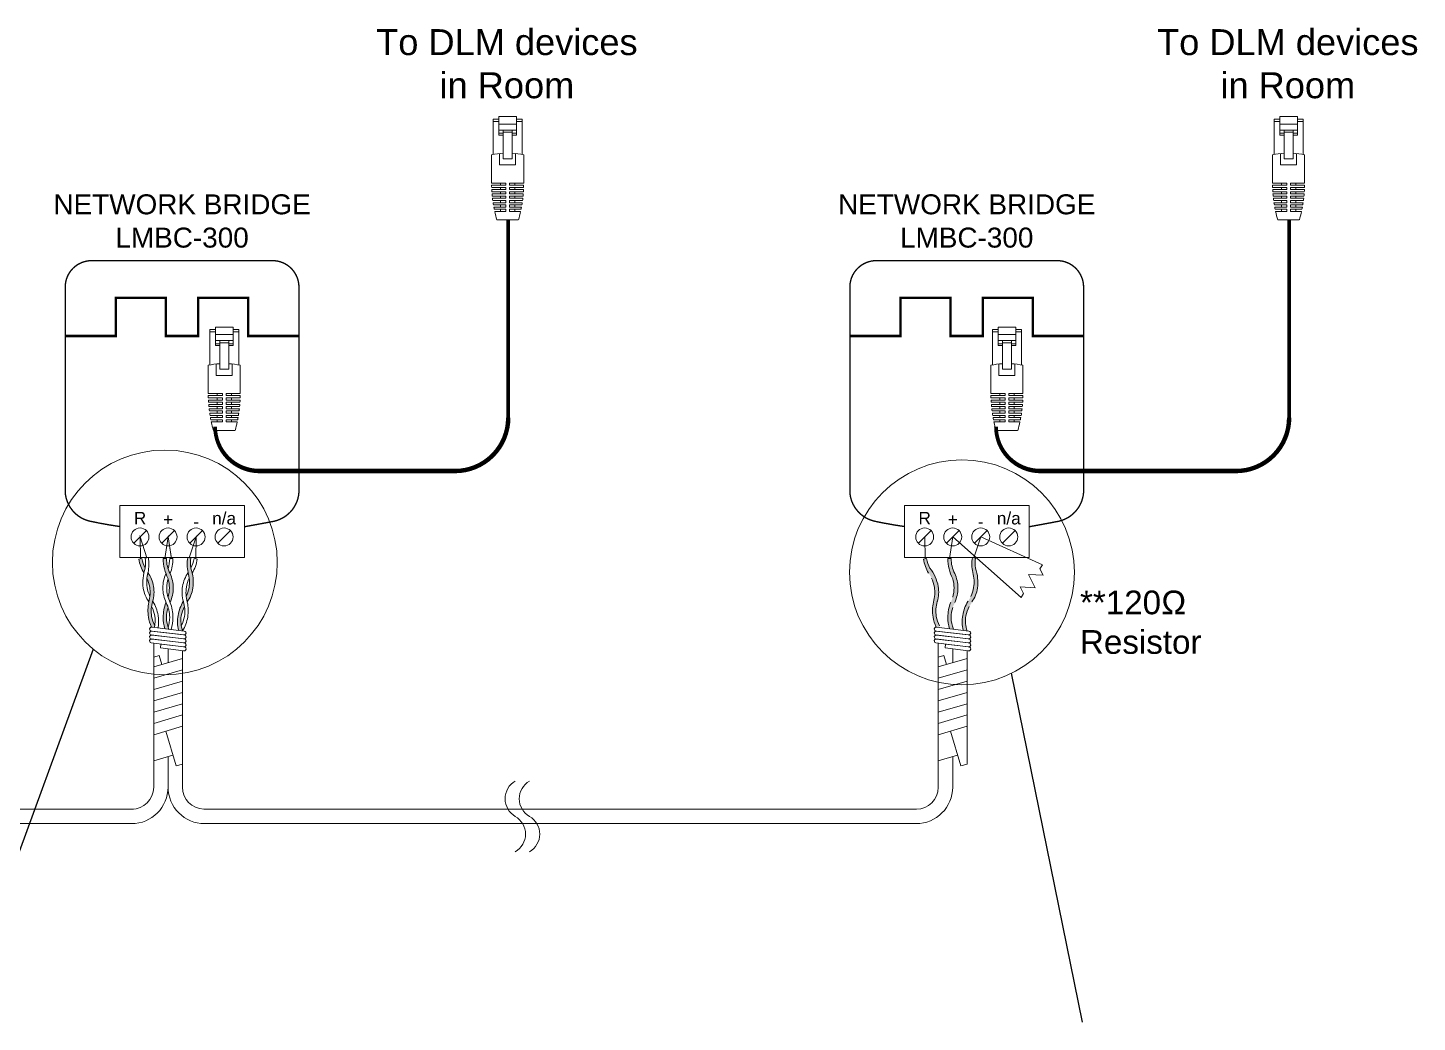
# Model space of a CAD drawing. Header units: inches. Extents: x -60 to 2005, y -577 to 104.
# Drawn here: x 729.88 to 744.56, y -148.86 to -138.35 of the extents above; entities that cross this region are included whole.
import ezdxf
from ezdxf.enums import TextEntityAlignment as Align

# ---------------------------------------------------------------- set-up
doc = ezdxf.new("R2010")
doc.units = ezdxf.units.IN
doc.header["$MEASUREMENT"] = 0
doc.layers.get('0').update_dxf_attribs({"lineweight": 5})
for name, color, linetype, lineweight in [('WS', 3, 'Continuous', 5), ('WS_DETAIL', 7, 'Continuous', 5), ('WS_LowVoltage', 6, 'Continuous', 5)]:
    doc.layers.add(name, color=color, linetype=linetype, lineweight=lineweight)
doc.styles.add('ARIAL', font='arial.ttf')

# ---------------------------------------------------------------- blocks, each defined once
blk = doc.blocks.new('LMBC-300')
for p, q in [((-5.441804670540195, -23.34626507107686), (-4.014241820418807, -21.91870222095548)), ((-2.286154039317063, -23.34626507107686), (-0.8585911891956757, -21.91870222095548)), ((0.869496591906068, -23.34626507107686), (2.297059442027455, -21.91870222095548)), ((4.025147223129155, -23.34626507107686), (5.452710073250543, -21.91870222095548))]:
    blk.add_line(p, q)
blk.add_lwpolyline([(-7.012182767361174, -19.0830582706808), (7.023088170071558, -19.0830582706808), (7.023088170071558, -24.94497117264706), (-7.012182767361174, -24.94497117264706)], close=True)
for centre in [(-4.728023245479482, -22.63248364601619), (-1.572372614256352, -22.63248364601619), (1.58327801696678, -22.63248364601619), (4.738928648189868, -22.63248364601619)]:
    blk.add_circle(centre, 1.009439371890818)
at = {"layer": 'WS_DETAIL', "linetype": 'Continuous'}
for points, const_width in [([(0.005452701355210365, 8.487853388231976), (-10.1755036080588, 8.487853388231976, 0.414213562373095), (-13.15250083133648, 5.510856164954291), (-13.15250083133648, -17.61008111877814, 0.3299559090485597), (-10.37569965186718, -20.85873059809533, 0.01578816091769732), (-7.012182767361174, -21.45944105646987, 0.02314275551599724)], 0.1543675703108998), ([(0.005452701355224576, 8.487853388231976), (10.18640901076923, 8.487853388231976, -0.414213562373095), (13.16340623404692, 5.510856164954291), (13.16340623404692, -17.61008111877814, -0.3299559090485597), (10.38660505457761, -20.85873059809533, -0.00309082327425322), (7.023088170071558, -21.48299629802463, -0.02314275551599734)], 0.1543675703108999)]:
    blk.add_lwpolyline(points, format="xyb", dxfattribs=dict(at, const_width=const_width))
at = {"layer": 'WS_DETAIL', "const_width": 0.2835103138874536}
blk.add_lwpolyline([(-13.15250083133648, 3.907985046680551e-14), (-7.447004222338545, -7.460698725481052e-14), (-7.447004222338545, 4.304228702038628), (-1.822486295127201, 4.304228702038628), (-1.822486295127201, -1.77635683940025e-14), (1.822486295127149, 3.907985046680551e-14), (1.822486295127149, 4.304228702038628), (7.447004222338496, 4.304228702038628), (7.447004222338496, -1.77635683940025e-14), (13.1634062340469, -1.77635683940025e-14)], dxfattribs=at)
at = {"insert": (0.005452701355210365, 15.95343288972303), "char_height": 2.2491, "width": 28.83122210504775, "attachment_point": 2, "style": 'ARIAL'}
blk.add_mtext('NETWORK BRIDGE\\PLMBC-300', dxfattribs=at)
at = {"layer": 'WS_DETAIL', "style": 'ARIAL'}
for s, p in [('R', (-4.728023245479501, -20.50179237657888)), ('+', (-1.572372614256369, -20.66700011811405)), ('n/a', (4.738928648189849, -20.50179237657888)), ('-', (1.583278016966762, -20.91237581008488))]:
    blk.add_text(s, height=1.385175861430111, dxfattribs=at).set_placement(p, align=Align.MIDDLE)
blk = doc.blocks.new('A$C756910A1')
at = {"layer": 'WS_DETAIL'}
for p, q in [((0.1502355164945186, 6.597127019628033), (0.1502355164945186, 10.17284573411285)), ((0.1502355164945186, 10.17284573411285), (0.725468666911155, 10.17284573411285)), ((0.725468666911155, 9.924815362676668), (0.1502355164945186, 9.924815362676668)), ((0.725468666911155, 10.42537585766053), (0.725468666911155, 8.556956961277706)), ((0.725468666911155, 10.42537585766053), (2.506894660563006, 10.42537585766053)), ((2.506894660563006, 10.42537585766053), (2.506894660563177, 8.556956961277706)), ((3.082127810979699, 10.17284573411285), (2.506894660563063, 10.17284573411285)), ((3.082127810979699, 9.924815362676668), (2.506894660563063, 9.924815362676668)), ((3.082127810979927, 6.597127019628033), (3.082127810979699, 10.17284573411285)), ((2.506894660563063, 9.659063592378288), (0.7254686669112118, 9.659063592378288)), ((2.50689466056312, 9.057957948058288), (0.7254686669112118, 9.057957948058288)), ((0.7254686669112118, 8.735258730937062), (1.168555581693539, 8.735258730937062)), ((0.725468666911155, 8.556956961277706), (1.168555581693596, 8.556956961277706)), ((1.168555581693596, 6.169918262987323), (1.168555581693539, 9.057957948058288)), ((1.168555581693596, 8.848221287137449), (2.063807745780679, 8.848221287137449)), ((2.063807745780906, 6.169918262987323), (2.063807745780679, 9.057957948058288)), ((2.063807745780679, 8.735258730937062), (2.50689466056312, 8.735258730937062)), ((2.506894660563177, 8.556956961277706), (2.063807745780736, 8.556956961277706)), ((-6.402811436601041e-08, 6.564808555890693), (-6.402811436601041e-08, 3.726134365787232)), ((0.8080907998544546, 6.700560145413647), (0.8080907998544546, 5.545980966034392)), ((1.168555581693539, 6.169918262987323), (2.063807745780906, 6.169918262987323)), ((2.42427252761965, 6.700560145413647), (2.424272527619593, 5.545980966034392)), ((3.232363391502219, 6.564808555890693), (3.232363391502219, 3.726134365787232)), ((0.8080907998544546, 5.545980966034392), (2.424272527619593, 5.545980966034392)), ((-6.402811436601041e-08, 3.726134365787232), (1.427763863659294, 3.726134365787232)), ((0.001803363048139772, 3.50558276794095), (1.427763863659294, 3.50558276794095)), ((0.007215091914673621, 3.285031170094669), (1.427763863659294, 3.285031170094669)), ((0.01623947130153169, 3.064479572248388), (1.427763863659294, 3.064479572248388)), ((0.02888376853442765, 2.843927974402106), (1.427763863659294, 2.843927974402106)), ((0.8902139495456538, 3.726134365787232), (0.8902139495456538, 3.50558276794095)), ((0.8902139495456538, 3.285031170094669), (0.8902139495456538, 3.064479572248388)), ((0.8902139495456538, 2.843927974402106), (0.8902139495456538, 2.623376376555825)), ((1.427763863659294, 3.50558276794095), (1.427763863659237, 3.726134365787232)), ((1.427763863659294, 3.064479572248388), (1.427763863659294, 3.285031170094669)), ((1.427763863659294, 2.623376376555825), (1.427763863659294, 2.843927974402106)), ((1.804599463815038, 3.726134365787232), (3.232363391502219, 3.726134365787232)), ((1.804599463814753, 3.50558276794095), (1.804599463814753, 3.726134365787232)), ((1.804599463814981, 3.50558276794095), (3.230559964426021, 3.50558276794095)), ((1.804599463814981, 3.285031170094669), (3.225148235559374, 3.285031170094669)), ((1.804599463814753, 3.064479572248388), (1.804599463814753, 3.285031170094669)), ((1.804599463814981, 3.064479572248388), (3.216123856172572, 3.064479572248388)), ((1.804599463814981, 2.843927974402106), (3.203479558939677, 2.843927974402106)), ((1.804599463814753, 2.623376376555825), (1.804599463814753, 2.843927974402106)), ((2.34214937792845, 3.726134365787232), (2.34214937792845, 3.50558276794095)), ((2.34214937792845, 3.285031170094669), (2.34214937792845, 3.064479572248388)), ((2.34214937792845, 2.843927974402106), (2.34214937792845, 2.623376376555825)), ((0.04515819889135742, 2.623376376555825), (1.427763863659294, 2.623376376555825)), ((0.06507596708863161, 2.402824778709544), (1.427763863659294, 2.402824778709544)), ((0.08865332129224157, 2.182273180863262), (1.427763863659294, 2.182273180863433)), ((0.1159096201752448, 1.961721583016981), (1.427763863659294, 1.961721583017152)), ((0.1468674136732773, 1.74116998517087), (1.427763863659294, 1.74116998517087)), ((0.1815525382387762, 1.520618387324589), (1.427763863659294, 1.520618387324589)), ((0.8902139495457106, 2.402824778709544), (0.8902139495457106, 2.182273180863262)), ((0.8902139495457106, 1.961721583017152), (0.8902139495457106, 1.74116998517087)), ((0.8902139495457106, 1.520618387324589), (0.8902139495457106, 1.300066789478308)), ((1.427763863659294, 2.182273180863262), (1.427763863659294, 2.402824778709544)), ((1.427763863659237, 1.74116998517087), (1.427763863659294, 1.961721583017152)), ((1.427763863659294, 1.300066789478308), (1.427763863659237, 1.520618387324589)), ((1.804599463814924, 2.623376376555825), (3.187205128582747, 2.623376376555825)), ((1.804599463814867, 2.402824778709544), (3.167287360385473, 2.402824778709544)), ((1.804599463814753, 2.182273180863262), (1.804599463814753, 2.402824778709544)), ((1.804599463814867, 2.182273180863433), (3.143710006181806, 2.182273180863433)), ((1.804599463814867, 1.961721583017152), (3.116453707298803, 1.961721583017152)), ((1.804599463814753, 1.74116998517087), (1.804599463814753, 1.961721583017152)), ((1.80459946381481, 1.74116998517087), (3.085495913800827, 1.74116998517087)), ((1.80459946381481, 1.520618387324589), (3.050810789235328, 1.520618387324589)), ((1.804599463814753, 1.300066789478308), (1.804599463814753, 1.520618387324589)), ((2.34214937792845, 2.402824778709544), (2.34214937792845, 2.182273180863433)), ((2.34214937792845, 1.961721583017152), (2.34214937792845, 1.74116998517087)), ((2.34214937792845, 1.520618387324589), (2.342149377928394, 1.300066789478308)), ((0.2199942275513251, 1.300066789478308), (1.427763863659237, 1.300066789478308)), ((0.2622252398203102, 1.079515191632026), (1.427763863659294, 1.079515191632026)), ((0.3082820030148525, 0.8589635937857452), (1.427763863659294, 0.8589635937857452)), ((0.8902139495457106, 1.079515191632026), (0.8902139495457106, 0.8589635937857452)), ((1.427763863659294, 0.8589635937857452), (1.427763863659294, 1.079515191632026)), ((1.804599463814753, 1.300066789478308), (3.012369099922722, 1.300066789478308)), ((1.804599463814753, 1.079515191632026), (2.970138087653794, 1.079515191632026)), ((1.804599463814753, 0.8589635937857452), (1.804599463814753, 1.079515191632026)), ((1.804599463814753, 0.8589635937857452), (2.924081324459308, 0.8589635937857452)), ((2.34214937792845, 1.079515191632026), (2.342149377928394, 0.8589635937857452)), ((2.691792117421215, -1.891327769953932e-07), (0.524929496546207, -1.891327769953932e-07))]:
    blk.add_line(p, q, dxfattribs=at)
for centre, radius, start, end in [((1.61618166373708, -0.5828206012761257), 7.328072457716479, 93.50202068223433, 102.7411415662108), ((1.61618166373708, -0.5828206012761257), 7.328072457716479, 77.25885843378917, 86.49797931776406), ((13.48717119514313, 3.726134365787232), 13.48717125917128, 180.9369821694481, 181.8742150375743), ((13.48717119514313, 3.726134365787232), 13.48717125917128, 182.8119499073921, 183.7504392946456), ((-10.25480786766903, 3.726134365787232), 13.48717125917128, 356.2495607053528, 357.1880500926079), ((-10.25480786766903, 3.726134365787232), 13.48717125917128, 358.1257849624257, 359.0630178305502), ((13.48717119514313, 3.726134365787232), 13.48717125917128, 184.6899375443662, 185.6307014597895), ((13.48717119514313, 3.726134365787232), 13.48717125917128, 186.5729909480418, 187.5170696871769), ((13.48717119514313, 3.726134365787232), 13.48717125917128, 188.4632058194769, 189.4116726762505), ((-10.25480786766903, 3.726134365787232), 13.48717125917128, 350.5883273237479, 351.5367941805232), ((-10.25480786766903, 3.726134365787232), 13.48717125917128, 352.4829303128231, 353.4270090519582), ((-10.25480786766903, 3.726134365787232), 13.48717125917128, 354.3692985402105, 355.3100624556338), ((13.48717119514313, 3.726134365787232), 13.48717125917128, 190.3627495398733, 191.316722449262), ((13.48717119514313, 3.726134365787232), 13.48717125917128, 192.2738850556991, 196.037861357714), ((-10.25480786766903, 3.726134365787232), 13.48717125917128, 343.9621386422843, 347.7261149443008), ((-10.25480786766903, 3.726134365787232), 13.48717125917128, 348.683277550738, 349.6372504601267)]:
    blk.add_arc(centre, radius, start, end, dxfattribs=at)
blk = doc.blocks.new('A$C043B1A8A')
at = {"layer": 'WS_DETAIL'}
for p, q in [((0.1226484107611068, 0.177529320218909), (0.2473265716947601, 0.1319285155044518)), ((0.1226484107611068, 0.177529320218909), (0.1454960359122044, 0.04675446319601662)), ((0.2681444020887866, 0.2242838015813788), (0.2359027591192167, 0.197315944015898)), ((0.2359027591192167, 0.197315944015898), (0.2473265716947601, 0.1319285155044518)), ((4.458453162214937e-08, -1.816643901975112e-08), (0.03224168755409451, 0.02696783939902403)), ((0.02081787497854748, 0.09235526791047022), (0.1454960359122044, 0.04675446319601662)), ((0.03224168755409451, 0.02696783939902403), (0.02081787497854748, 0.09235526791047022))]:
    blk.add_line(p, q, dxfattribs=at)

msp = doc.modelspace()

# ---------------------------------------------------------------- hatches: boundary and pattern name
at = {"layer": 'WS_DETAIL'}
h = msp.add_hatch(color=256, dxfattribs=at)
h.paths.add_polyline_path([(731.5022575477709, -144.5621706994565, 0.1206055747640039), (731.5165866028399, -144.7195693306955), (731.4731022970991, -144.714308016557, 0.0008002133858251983), (731.4727797369661, -144.713193550201, -0.09474649691597763), (731.4690506102984, -144.5566374011472, -0.09474649691598583), (731.523342875769, -144.4097494026507, 0.002013710130229451), (731.5250143069111, -144.4073555663325, 0.002013710130230078), (731.5258192069974, -144.4101620356859, -0.03493843387434526), (731.5369615840256, -144.4615598292597, 0.07097321835170756)])
h.paths.add_polyline_path([(731.5842832379966, -144.262063303993, 0.1095463462446783), (731.5753208833167, -144.1053745275981, 0.001993342258613019), (731.5745240112411, -144.1025964767903, -0.09474649691598114), (731.5707948845734, -143.9460403277365), (731.604001822046, -143.9515736260459, 0.07097321835173916), (731.6042068416227, -144.0580014198833, -0.1138984644524081), (731.6251084454065, -144.2688660406603, -0.1095257340793441), (731.5658395143208, -144.4141583029994, -0.04068475077842066), (731.5544890739898, -144.3563722484099, 0.06853558686225864)])
h.paths.add_polyline_path([(731.3414955257459, -144.4227925858146, 0.002013710130245552), (731.3427507630118, -144.4201565824407, 0.002013710130232767), (731.3440060002778, -144.4227925858146, -0.03493843387434263), (731.3634448127981, -144.4716599401311, 0.07097321835175494), (731.34574962433, -144.5766065819984, 0.08537272357000193), (731.3705834988725, -144.7019039182649), (731.329838302203, -144.6969740182547, -0.07335019469959114), (731.3120848343189, -144.5766065819984, -0.09474649691597366)])
h.paths.add_polyline_path([(731.3773327181843, -144.2670986324214, 0.06853558686202993), (731.3634448127981, -144.1691752169897, -0.1124683699391492), (731.3120848343189, -143.9575906828444), (731.34574962433, -143.9575906828444, 0.1080279309100332), (731.3841388625842, -144.1140406824022, -0.1095257340793147), (731.4187208177567, -144.2670986324214, -0.1095257340793453), (731.3841388625842, -144.4201565824407, -0.04068475077843094), (731.3634448127981, -144.3650220478531, 0.06853558686202776)])
h.paths.add_polyline_path([(731.1897230219937, -144.5679876230972, 0.06985018340257636), (731.2236618730196, -144.6670981752355, -0.01275160803130392), (731.2204063134591, -144.6837334695148), (731.1941687258465, -144.6805588944971, 0.05875657055876367), (731.1893356212036, -144.6799592569106, -0.06709021212230834), (731.156516084521, -144.5735209214067, -0.09474649691600887), (731.1602452111889, -144.4169647723528, 0.1115640500045959), (731.1700044379443, -144.2574979451496, 0.06853558686187991), (731.1402102739373, -144.1631890007333, -0.0406847507784331), (731.1515607142686, -144.1054029461438, -0.1095257340793608), (731.2108296453541, -144.2506952084829, -0.1115640500044528), (731.2010704185986, -144.4101620356859, 0.1061749334755847)])
h.paths.add_polyline_path([(731.054771810246, -143.962923847996), (731.0879787477187, -143.9573905496865, 0.07097321835175929), (731.1226827839732, -144.0580014198834, 0.02811235965333236), (731.1085928633797, -144.1090290792051, -0.09419374565097273)])
h = msp.add_hatch(color=256, dxfattribs=at)
edge = h.paths.add_edge_path()
edge.add_arc((740.121620271954, -144.6115997493908), 0.3323819451892061, 171.4477308861707, 198.9556320627995)
edge.add_line((739.807263266305, -144.7195693306955), (739.7637789605642, -144.714308016557))
edge.add_arc((739.4154400374754, -144.8145238809498), 0.3624682397322684, 16.05033809968747, 16.23373345941289)
edge.add_arc((740.1709757336438, -144.6251640579547), 0.4169186952478743, 170.5396776864125, 192.1893473306569, ccw=False)
edge.add_arc((740.1709757336437, -144.6251640579545), 0.4169186952477581, 148.8900080421856, 170.5396776864331, ccw=False)
edge.add_arc((739.5176641924987, -144.2010469032199), 0.3624682397221132, 324.8456219134923, 325.3071296561836)
edge.add_arc((740.1645122334038, -144.308831704944), 0.3624682397163604, 195.7722257163047, 196.233733458996)
edge.add_arc((739.4547419752886, -144.5154922607798), 0.3767762426054547, 8.229690013960976, 16.233733458928725, ccw=False)
edge.add_arc((740.1628983684047, -144.6334929218187), 0.3767762426058947, 152.8496653588826, 169.0882996301966)
edge = h.paths.add_edge_path()
edge.add_arc((739.5171843117564, -144.203926807534), 0.3624682397251834, 350.7704315577654, 375.7768936697826)
edge.add_arc((739.5171843117523, -144.2039268075332), 0.3624682397289113, 15.7768936694919, 16.23373345859584)
edge.add_arc((740.2727200079188, -144.0145669845439), 0.4169186952478132, 170.5396776864281, 192.1893473306758, ccw=False)
edge.add_line((739.8614715480385, -143.9460403277365), (739.8946784855111, -143.9515736260459))
edge.add_arc((740.2677797772901, -144.0040689883634), 0.3767762426055642, 171.9910557426139, 188.2296900139363)
edge.add_arc((739.4485039525712, -144.2087162770972), 0.47113657583552, -7.334941386797027, 18.65665492544258, ccw=False)
edge.add_arc((739.4579608302926, -144.1791345379395), 0.4665348996986367, 322.6978759581724, 348.9108522353671, ccw=False)
edge.add_arc((737.0713158284643, -145.0903688462404), 2.828463941468268, 12.83872142338498, 13.98331637145972)
edge.add_arc((739.5182119500093, -144.2011795385728), 0.3619059736411425, 325.3586236502384, 350.3150246109923)
edge = h.paths.add_edge_path()
edge.add_arc((739.3055440815476, -144.2656388264135), 0.362468239725525, 334.3059442283738, 334.7674519710686)
edge.add_arc((739.9613107714083, -144.2656388264125), 0.3624682397277516, 205.2325480289365, 205.6940557716284)
edge.add_arc((739.2951612998102, -144.5861498030577), 0.3767762426057531, 17.690012327617808, 25.694055772584818, ccw=False)
edge.add_arc((740.0130816527164, -144.5861498030574), 0.3767762426058782, 162.3099876724343, 178.5486219437593)
edge.add_arc((740.013081652716, -144.5670633609395), 0.3767762426054777, 181.4513780562321, 200.9700362644275)
edge.add_line((739.6612601623376, -144.7019039182649), (739.6205149656682, -144.6969740182547))
edge.add_arc((740.0196801930318, -144.5766065819985), 0.4169186952478878, 179.9999999999954, 196.7805748189121, ccw=False)
edge.add_arc((740.0196801930318, -144.5766065819986), 0.4169186952478872, 158.3503303557339, 179.9999999999786, ccw=False)
edge = h.paths.add_edge_path()
edge.add_arc((739.3055440815504, -144.2685584384344), 0.3624682397252506, 0.2307538713640177, 15.91342954197426)
edge.add_arc((740.0928124321246, -143.9506616593789), 0.4900999179905033, 180.8100736462659, 206.4780620655675, ccw=False)
edge.add_line((739.602761497784, -143.9575906828444), (739.6364262877951, -143.9575906828444))
edge.add_arc((740.0134548056728, -143.9480114586959), 0.3771501886893234, 181.4554099650996, 206.1179472067627)
edge.add_arc((739.3469321811226, -144.2685584384344), 0.3624682397253863, 0.23075387136918835, 25.232548029840927, ccw=False)
edge.add_arc((739.2649092790926, -144.2563207555397), 0.4446188530214581, 331.0809061144833, 358.610973540737, ccw=False)
edge.add_arc((739.2554335497414, -144.6015395457724), 0.4193791264372029, 18.08870527975025, 25.69181901560228)
edge.add_arc((739.3094053504229, -144.2659190891109), 0.3586059711358526, 334.602096279103, 359.8115397379083)
edge = h.paths.add_edge_path()
edge.add_arc((739.8503638426274, -144.4966654007351), 0.3767762426058338, 190.9117003697914, 206.8942237646223)
edge.add_arc((739.186622680573, -144.6115997493908), 0.3323819451883994, 347.46590307969456, 350.38819798355706, ccw=False)
edge.add_line((739.5110829769242, -144.6837334695148), (739.4848453893114, -144.6805588944971))
edge.add_arc((739.4798862811906, -144.700752184401), 0.02079330927241417, 76.20224673576247, 89.65279640745388)
edge.add_arc((739.8584412078667, -144.5049942645991), 0.4169186952480941, 189.460322313584, 204.813258885645, ccw=False)
edge.add_arc((739.8584412078666, -144.5049942645994), 0.4169186952479755, 167.8106526693086, 189.4603223135604, ccw=False)
edge.add_arc((739.1029055117041, -144.3156344416089), 0.3624682397252853, 343.7662665410854, 369.2295684422888)
edge.add_arc((739.1010358433928, -144.3190832715103), 0.3648800680179953, 9.717031618521187, 35.19263455954891)
edge.add_arc((740.5236674531826, -144.3766129602834), 1.155899398900775, 163.9422586387199, 166.6029167372286, ccw=False)
edge.add_arc((739.0581171524005, -144.3363034454887), 0.451578026782583, 10.928025706984386, 38.225755851451595, ccw=False)
edge.add_arc((739.1437307191139, -144.3088317049419), 0.3624682397251834, -16.23373345893401, 9.229568442234608, ccw=False)
edge.add_arc((739.853500977238, -144.5154922607799), 0.3767762426058396, 163.7662665410637, 188.008944257346)
edge = h.paths.add_edge_path()
edge.add_line((739.3454484737111, -143.962923847996), (739.3786554111837, -143.9573905496865))
edge.add_arc((739.7486195683522, -143.8860683273244), 0.3767762426056593, 190.9117003697965, 207.1503346411223)
edge.add_arc((739.859738999955, -144.208716277097), 0.4711365758353291, 161.3433450745923, 167.7845268409957)
edge.add_arc((739.7566969335915, -143.8943971911886), 0.4169186952478492, 189.4603223135649, 210.9844312817618, ccw=False)

# ---------------------------------------------------------------- linework, layer by layer
at = {"lineweight": -3}
for p, q in [((730.5720175542201, -144.9125536992317), (729.014224778886, -149.1738602354862)), ((740.2731440634261, -145.1684605066437), (741.0207830249852, -148.8558896579899))]:
    msp.add_line(p, q, dxfattribs=at)
for centre in [(731.3292742138268, -143.9971704530342), (739.7515667730707, -144.1010705750239)]:
    msp.add_circle(centre, 1.188008474691139)
at = {"layer": 'WS', "const_width": 0.03910184169342035}
for points in [[(734.9576922923128, -140.3771330295242), (734.9576922923128, -142.4679362151919)], [(743.2089915263996, -140.3771330295242), (743.2089915263996, -142.4679362151919)]]:
    msp.add_lwpolyline(points, dxfattribs=at)
at = {"layer": 'WS'}
for points in [[(731.8601149177435, -142.5615554086479, 0.03910184169342035, 0.03910184169342035, 0), (731.8601149177435, -142.5615554086479, 0.03910184169342035, 0.04690344114809157, 0.4142135623730948), (732.3293370180646, -143.030777508969, 0.04690344114809157, 0.04690344114809157, 0), (734.3948509985356, -143.030777508969, 0.04690344114809157, 0.04690344114809157, 0.4142135623730951), (734.9576922923128, -142.4679362151919, 0.04690344114809157, 0.04690344114809157, 0), (734.9576922923128, -142.4679362151919, 0.04690344114809157, 0.04690344114809157, 0)], [(740.1114141518304, -142.5615554086479, 0.03910184169342035, 0.03910184169342035, 0), (740.1114141518304, -142.5615554086479, 0.03910184169342035, 0.04690344114809157, 0.4142135623730948), (740.5806362521515, -143.030777508969, 0.04690344114809157, 0.04690344114809157, 0), (742.6461502326225, -143.030777508969, 0.04690344114809157, 0.04690344114809157, 0.4142135623730951), (743.2089915263996, -142.4679362151919, 0.04690344114809157, 0.04690344114809157, 0), (743.2089915263997, -142.4679362151919, 0.04690344114809157, 0.04690344114809157, 0)]]:
    msp.add_lwpolyline(points, format="xyseb", dxfattribs=at)
at = {"layer": 'WS_DETAIL'}
for p, q in [((731.0707858652962, -143.9588546196859), (731.0672688166268, -143.7272825149587)), ((731.0672688166268, -143.7272825149587), (731.1390309731946, -143.9474828832687)), ((731.3634090200392, -143.7272825149587), (731.3288159891615, -143.9562832388305)), ((731.3980020509168, -143.9562832388305), (731.3634090200392, -143.7272825149587)), ((731.6595492234516, -143.7272825149587), (731.5877870668837, -143.9474828832687)), ((731.6560321747821, -143.9588546196859), (731.6595492234516, -143.7272825149587)), ((739.3614625287613, -143.9588546196859), (739.3579454800919, -143.7272825149587)), ((739.3614625287613, -143.9588546196859), (739.3579454800919, -143.7272825149587)), ((739.6540856835043, -143.7272825149587), (739.6194926526266, -143.9562832388305)), ((739.6540856835043, -143.7272825149587), (739.6194926526266, -143.9562832388305)), ((740.3766048680163, -144.3658645928585), (739.6540856835043, -143.7272825149587)), ((739.9502258869167, -143.7272825149587), (739.8784637303488, -143.9474828832687)), ((740.6012735578274, -144.021360365884), (739.9502258869167, -143.7272825149587)), ((731.0874208060852, -143.9560827263181), (731.0541509245072, -143.9616265130537)), ((731.1223960324056, -143.9502547766365), (731.1556659139836, -143.9447109899008)), ((731.345680290152, -143.9562832388305), (731.311951688171, -143.9562832388305)), ((731.3811377499264, -143.9562832388305), (731.4148663519072, -143.9562832388305)), ((731.6044220076727, -143.9502547766365), (731.5711521260947, -143.9447109899008)), ((731.6393972339931, -143.9560827263181), (731.6726671155711, -143.9616265130537)), ((739.3780974695503, -143.9560827263181), (739.3448275879723, -143.9616265130537)), ((739.3780974695503, -143.9560827263181), (739.3448275879723, -143.9616265130537)), ((739.6363569536171, -143.9562832388305), (739.6026283516361, -143.9562832388305)), ((739.6363569536171, -143.9562832388305), (739.6026283516361, -143.9562832388305)), ((739.8950986711378, -143.9502547766365), (739.8618287895598, -143.9447109899008)), ((731.5282538298925, -144.7627547064992), (731.1863501175864, -144.7215363773871)), ((731.193812068453, -144.680621844466), (731.5332048668924, -144.7216861341797)), ((731.193812068453, -144.7224279184388), (731.5332048668924, -144.7634922081524)), ((739.8189304933576, -144.7627547064992), (739.4770267810514, -144.7215363773871)), ((739.4844887319181, -144.680621844466), (739.8238815303575, -144.7216861341797)), ((739.4844887319181, -144.7224279184388), (739.8238815303575, -144.7634922081524)), ((731.5282538298925, -144.8045607804718), (731.1863501175864, -144.7633424513597)), ((731.5282538298925, -144.8463668544445), (731.1863501175864, -144.8051485253324)), ((731.5282538298925, -144.8881729284172), (731.1863501175864, -144.8469545993051)), ((731.193812068453, -144.7642339924114), (731.5332048668924, -144.8052982821251)), ((731.193812068453, -144.8060400663841), (731.5332048668924, -144.8471043560978)), ((731.2832266876204, -144.9004396641843), (731.2882082532068, -144.8592674560016)), ((731.2882082532068, -144.8592674560016), (731.5332048668924, -144.8889104300704)), ((739.8189304933576, -144.8045607804718), (739.4770267810514, -144.7633424513597)), ((739.8189304933576, -144.8463668544445), (739.4770267810514, -144.8051485253324)), ((739.8189304933576, -144.8881729284172), (739.4770267810514, -144.8469545993051)), ((739.4844887319181, -144.7642339924114), (739.8238815303575, -144.8052982821251)), ((739.4844887319181, -144.8060400663841), (739.8238815303575, -144.8471043560978)), ((739.5739033510855, -144.9004396641843), (739.5788849166719, -144.8592674560016)), ((739.5739033510855, -144.9004396641843), (739.5788849166719, -144.8592674560016)), ((739.5788849166719, -144.8592674560016), (739.8238815303575, -144.8889104300704)), ((731.2702822067926, -144.9811110549959), (731.2113477680484, -144.9984546780256)), ((731.5156375685553, -145.0119596858567), (731.2113477680484, -145.101508135018)), ((731.2702822067926, -144.9811110549959), (731.2981923245242, -145.0759509348177)), ((731.5282538298925, -144.9299790023899), (731.2832266876204, -144.9004396641843)), ((731.3634926683019, -144.9101161593177), (731.3634926683019, -145.0567339104374)), ((731.3634926683019, -144.9101161593177), (731.3634926683019, -145.0567339104374)), ((739.5609588702577, -144.9811110549959), (739.5020244315136, -144.9984546780256)), ((739.5609588702577, -144.9811110549959), (739.5020244315135, -144.9984546780256)), ((739.8063142320204, -145.0119596858567), (739.5020244315136, -145.101508135018)), ((739.5609588702577, -144.9811110549959), (739.5888689879893, -145.0759509348177)), ((739.5609588702577, -144.9811110549959), (739.5888689879893, -145.0759509348177)), ((739.8189304933576, -144.9299790023899), (739.5739033510855, -144.9004396641843)), ((739.654169331767, -144.9101161593177), (739.654169331767, -145.0567339104374)), ((739.654169331767, -144.9101161593177), (739.654169331767, -145.0567339104374)), ((739.654169331767, -144.9101161593177), (739.654169331767, -145.0567339104374)), ((739.654169331767, -144.9101161593177), (739.654169331767, -145.0567339104374)), ((739.8063142320204, -144.9284580443154), (739.8063142320204, -146.1269058528601)), ((731.5156375685553, -145.1313655449389), (731.2113477680484, -145.2209139941002)), ((739.8063142320204, -145.1313655449389), (739.5020244315136, -145.2209139941002)), ((731.5156375685553, -145.250771404021), (731.2113477680484, -145.3403198531824)), ((739.8063142320204, -145.250771404021), (739.5020244315136, -145.3403198531824)), ((731.5156375685553, -145.3701772631031), (731.2113477680484, -145.4597257122646)), ((739.8063142320204, -145.3701772631031), (739.5020244315136, -145.4597257122646)), ((731.5156375685553, -145.4895831221853), (731.2113477680484, -145.5791315713466)), ((731.5156375685552, -145.6089889812674), (731.2113477680484, -145.6985374304288)), ((739.8063142320204, -145.4895831221853), (739.5020244315136, -145.5791315713466)), ((739.8063142320203, -145.6089889812674), (739.5020244315136, -145.6985374304288)), ((731.5156375685552, -145.7283948403496), (731.2113477680484, -145.8179432895109)), ((731.3398923988196, -145.7801143109701), (731.4478217162933, -146.1468631579965)), ((739.8063142320203, -145.7283948403496), (739.5020244315136, -145.8179432895109)), ((739.6305690622847, -145.7801143109701), (739.7384983797583, -146.1468631579965)), ((731.4144452714968, -146.0334484442423), (731.2113477680484, -146.0932173436008)), ((739.7051219349619, -146.0334484442423), (739.5020244315136, -146.0932173436008)), ((731.5156375685552, -146.1269058528601), (731.4478217162933, -146.1468631579965)), ((739.8063142320203, -146.1269058528601), (739.7384983797583, -146.1468631579965))]:
    msp.add_line(p, q, dxfattribs=at)
at = {"layer": 'WS_DETAIL', "const_width": 0.007698495560796379}
for points in [[(731.1390309731946, -143.9474828832687), (731.0672688166268, -143.7272825149587), (731.0707858652962, -143.9588546196859)], [(731.3980020509168, -143.9562832388305), (731.3634090200392, -143.7272825149587), (731.3288159891615, -143.9562832388305)], [(731.6560321747821, -143.9588546196859), (731.6595492234516, -143.7272825149587), (731.5877870668837, -143.9474828832687)]]:
    msp.add_lwpolyline(points, dxfattribs=at)
at = {"layer": 'WS_DETAIL'}
for points in [[(735.0326272435702, -147.0542862557379, 0.5773502691867318), (735.0326272435689, -146.6806120777777, -0.5773502691905019), (735.0326272435689, -146.3069378998147, -0.5773502691905019)], [(735.1824301759689, -147.054775218828, 0.5773502691867318), (735.1824301759675, -146.6811010408678, -0.5773502691905019), (735.1824301759675, -146.3074268629047, -0.5773502691905019)]]:
    msp.add_lwpolyline(points, format="xyb", dxfattribs=at)
for centre, radius, start, end in [((731.4661789102447, -143.8929699632348), 0.4177089690968243, 189.4603223135827, 211.1099919578261), ((731.4580862342732, -143.8846253119201), 0.3774904260060964, 190.911700369804, 207.1503346411247), ((730.7485875231348, -144.0028496444748), 0.3774904260060921, 351.7703099860423, 8.008944257354994), ((730.7436379282461, -144.0133675397197), 0.4177089690968249, 347.8106526693294, 9.460322313582736), ((731.8029315193027, -143.9493410813267), 0.4910289076305218, 180.8100736462736, 206.4780620655521), ((731.7234234696208, -143.9466858571602), 0.3778650809087042, 181.4554099650868, 206.11794720675), ((731.0037684307298, -143.9467219284939), 0.3774904260060964, 342.3080201472329, 358.5486219437797), ((730.9971573828104, -143.9562832388305), 0.4177089690968243, 338.3503303557613, 0), ((731.9831801118321, -144.0133675397197), 0.4177089690968249, 170.5396776864173, 192.1893473306706), ((731.9782305169437, -144.0028496444748), 0.3774904260060921, 171.991055742645, 188.2296900139576), ((731.2687318058051, -143.8846253119201), 0.3774904260060964, 332.8496653588753, 349.088299630196), ((731.2606391298335, -143.8929699632348), 0.4177089690968243, 328.8900080421737, 350.5396776864172), ((739.7568555737098, -143.8929699632348), 0.4177089690968243, 189.4603223135827, 211.1099919578261), ((739.7568555737098, -143.8929699632348), 0.4177089690968243, 189.4603223135827, 211.1099919578261), ((739.7487628977383, -143.8846253119201), 0.3774904260060964, 190.911700369804, 207.1503346411247), ((739.7487628977383, -143.8846253119201), 0.3774904260060964, 190.911700369804, 207.1503346411247), ((740.0936081827678, -143.9493410813267), 0.4910289076305218, 180.8100736462736, 206.4780620655521), ((740.0936081827678, -143.9493410813267), 0.4910289076305218, 180.8100736462736, 206.4780620655521), ((740.0141001330859, -143.9466858571602), 0.3778650809087042, 181.4554099650868, 206.11794720675), ((740.0141001330859, -143.9466858571602), 0.3778650809087042, 181.4554099650868, 206.11794720675), ((740.2738567752972, -144.0133675397197), 0.4177089690968249, 170.5396776864173, 192.1893473306706), ((740.2689071804087, -144.0028496444748), 0.3774904260060921, 171.991055742645, 188.2296900139576), ((731.5694162939478, -144.207884844335), 0.4720296202572692, 161.3433450745505, 187.3349413867868), ((731.5006057504069, -144.2030862962811), 0.3631553021529988, 164.2231063301688, 189.2295684422385), ((730.8116290100772, -144.3178910365752), 0.3631553021529953, 9.691076184921764, 25.37375185554336), ((730.8525316021046, -144.3110754052481), 0.3631553021529944, 9.691076184921764, 35.15437808609896), ((731.6711805957764, -144.2678404371293), 0.3631553021529944, 155.3355895634236, 179.7692461286572), ((731.0556374443021, -144.2678404371293), 0.3631553021529981, 0.2307538713427622, 25.23254802981727), ((731.8742864379738, -144.3110754052481), 0.3631553021529944, 144.8456219139011, 170.3089238150782), ((731.9151890300011, -144.3178910365752), 0.3631553021529953, 154.6262481444564, 170.3089238150782), ((731.2262122896715, -144.2030862962811), 0.3631553021529988, 350.7704315577615, 15.7768936698312), ((731.1574017461305, -144.207884844335), 0.4720296202572692, 352.6650586132131, 18.65665492544947), ((739.0600368293423, -144.3350138471901), 0.4492720493104496, 10.91496214448759, 38.24804064848675), ((739.0600368293423, -144.3350138471901), 0.4492720493104496, 10.91496214448759, 38.24804064848675), ((739.1023056735423, -144.3178910365752), 0.3631553021529953, 9.691076184921764, 25.37375185554336), ((739.1023056735423, -144.3178910365752), 0.3631553021529953, 9.691076184921764, 25.37375185554336), ((739.3463141077672, -144.2678404371293), 0.3631553021529981, 0.2307538713427622, 25.23254802981727), ((739.3463141077672, -144.2678404371293), 0.3631553021529981, 0.2307538713427622, 25.23254802981727), ((739.5168889531366, -144.2030862962811), 0.3631553021529988, 350.7704315577615, 15.7768936698312), ((739.4480784095956, -144.207884844335), 0.4720296202572692, 352.6650586132131, 18.65665492544947), ((731.4592223680221, -144.2070165644047), 0.3631553021529981, 189.6910761849216, 214.692870343406), ((731.5001249600493, -144.2002009330777), 0.3631553021529988, 189.6910761849216, 205.3737518555266), ((730.8111482197198, -144.3150056733717), 0.3631553021529953, 343.7662665410637, 9.229568442238506), ((730.8520508117473, -144.3081900420445), 0.3631553021529944, 343.7662665410637, 9.229568442238506), ((731.6711805957764, -144.2649152909477), 0.3631553021529944, 180.2307538713427, 205.6940557725162), ((731.7126471469345, -144.2678404371293), 0.3631553021529953, 164.0865704580228, 179.7692461286572), ((731.7126471469345, -144.2649152909477), 0.3631553021529953, 180.2307538713427, 205.6940557725162), ((731.014170893144, -144.2678404371293), 0.3631553021529988, 0.2307538713427622, 15.91342954194712), ((731.014170893144, -144.2649152909477), 0.3631553021529988, 344.0865704580528, 359.7692461286572), ((731.0556374443021, -144.2649152909477), 0.3631553021529981, 334.7674519701818, 359.7692461286572), ((731.874767228331, -144.3081900420445), 0.3631553021529944, 170.7704315577615, 196.2337334589313), ((731.9156698203585, -144.3150056733717), 0.3631553021529953, 170.7704315577615, 196.2337334589313), ((731.2266930800289, -144.2002009330777), 0.3631553021529988, 334.6262481444648, 350.3089238150782), ((731.2675956720562, -144.2070165644047), 0.3631553021529981, 325.307129656594, 350.3089238150782), ((739.1018248831849, -144.3150056733717), 0.3631553021529953, 343.7662665410637, 9.229568442238506), ((739.1018248831849, -144.3150056733717), 0.3631553021529953, 343.7662665410637, 9.229568442238506), ((739.1427274752124, -144.3081900420445), 0.3631553021529944, 343.7662665410637, 9.229568442238506), ((739.1427274752124, -144.3081900420445), 0.3631553021529944, 343.7662665410637, 9.229568442238506), ((739.304847556609, -144.2678404371293), 0.3631553021529988, 0.2307538713427622, 15.91342954194712), ((739.304847556609, -144.2678404371293), 0.3631553021529988, 0.2307538713427622, 15.91342954194712), ((739.304847556609, -144.2649152909477), 0.3631553021529988, 344.0865704580528, 359.7692461286572), ((739.304847556609, -144.2649152909477), 0.3631553021529988, 344.0865704580495, 359.7692461286572), ((739.3463141077672, -144.2649152909477), 0.3631553021529981, 334.7674519701818, 359.7692461286572), ((739.3463141077672, -144.2649152909477), 0.3631553021529981, 334.7674519701818, 359.7692461286572), ((739.517369743494, -144.2002009330777), 0.3631553021529988, 334.6262481444648, 350.3089238150782), ((739.5582723355213, -144.2070165644047), 0.3631553021529981, 325.307129656594, 350.3089238150782), ((731.5681160418806, -144.5047244299332), 0.4177089690968243, 167.8106526693294, 189.4603223135827), ((731.563166446992, -144.515242325178), 0.3774904260060964, 163.7662665410603, 188.008944257355), ((731.5001249600491, -144.2002009330774), 0.3631553021528028, 214.6928703434581, 215.1543780861554), ((730.845575059882, -144.6251220064181), 0.4177089690968252, 9.460322313582736, 31.1099919578261), ((731.7296606572678, -144.5764724892464), 0.4177089690968252, 158.3503303557612, 180), ((731.0141708931443, -144.2649152909474), 0.3631553021528028, 334.305944227428, 334.7674519701125), ((731.0037684307298, -144.5860337995829), 0.3774904260060964, 1.45137805622029, 25.69405577251625), ((730.9971573828104, -144.5764724892464), 0.4177089690968243, 0, 21.64966964423877), ((731.8812429801962, -144.6251220064181), 0.4177089690968252, 148.8900080421739, 170.5396776864173), ((731.2266930800292, -144.2002009330774), 0.3631553021528028, 324.8456219138446, 325.307129656533), ((731.1636515930865, -144.515242325178), 0.3774904260060964, 351.991055742645, 16.23373345893962), ((731.1587019981979, -144.5047244299332), 0.4177089690968243, 350.5396776864172, 12.18934733067062), ((739.8587927053455, -144.5047244299332), 0.4177089690968243, 167.8106526693294, 189.4603223135827), ((739.8587927053456, -144.5047244299332), 0.4177089690968243, 167.8106526693294, 189.4603223135827), ((739.8538431104571, -144.515242325178), 0.3774904260060964, 163.7662665410603, 188.008944257355), ((739.8538431104571, -144.515242325178), 0.3774904260060964, 163.7662665410603, 188.008944257355), ((739.7908016235142, -144.2002009330774), 0.3631553021528028, 214.6928703434581, 215.1543780861554), ((739.7908016235142, -144.2002009330774), 0.3631553021528028, 214.6928703434581, 215.1543780861554), ((740.0203373207329, -144.5764724892464), 0.4177089690968252, 158.3503303557612, 180), ((740.0203373207329, -144.5764724892464), 0.4177089690968252, 158.3503303557612, 180), ((739.3048475566094, -144.2649152909474), 0.3631553021528028, 334.305944227428, 334.7674519701125), ((739.3048475566094, -144.2649152909474), 0.3631553021528028, 334.305944227428, 334.7674519701125), ((740.1719196436615, -144.6251220064181), 0.4177089690968252, 148.8900080421739, 170.5396776864173), ((739.5173697434943, -144.2002009330774), 0.3631553021528028, 324.8456219138446, 325.307129656533), ((731.5681160418806, -144.5047244299332), 0.4177089690968243, 189.4603223135827, 204.8156427126339), ((731.5600233659092, -144.4963797786185), 0.3774904260060971, 190.911700369804, 206.8942237646175), ((730.8536677358535, -144.6334666577327), 0.3774904260060921, 10.91170036980401, 27.15033464112477), ((730.8950240753775, -144.6115319865623), 0.3330119787236606, 347.4659030797361, 8.552269113824925), ((730.845575059882, -144.6251220064181), 0.4177089690968252, 351.2807945071371, 9.460322313582736), ((731.7296606572678, -144.5764724892464), 0.4177089690968252, 180, 196.7805748189242), ((731.7230496093485, -144.5860337995829), 0.3774904260060921, 162.3099876724624, 178.5486219437797), ((731.7230496093485, -144.5669111789099), 0.3774904260060921, 181.4513780562202, 200.9700362643986), ((731.0037684307298, -144.5669111789099), 0.3774904260060971, 342.309987672445, 358.5486219437797), ((730.9971573828104, -144.5764724892464), 0.4177089690968243, 342.0912008105963, 0), ((731.8812429801962, -144.6251220064181), 0.4177089690968252, 170.5396776864173, 192.1893473306706), ((731.8317939647008, -144.6115319865623), 0.3330119787236606, 171.4477308861751, 198.9556320627885), ((731.8731503042249, -144.6334666577327), 0.3774904260060921, 152.8496653588753, 169.088299630196), ((731.1667946741692, -144.4963797786185), 0.3774904260060971, 333.1057762353825, 349.088299630196), ((731.1587019981979, -144.5047244299332), 0.4177089690968243, 329.0246768637832, 350.5396776864172), ((739.8587927053455, -144.5047244299332), 0.4177089690968243, 189.4603223135827, 204.8156427126339), ((739.8587927053456, -144.5047244299332), 0.4177089690968243, 189.4603223135827, 204.8156427126339), ((739.8507000293741, -144.4963797786185), 0.3774904260060971, 190.911700369804, 206.8942237646175), ((739.8507000293741, -144.4963797786185), 0.3774904260060971, 190.911700369804, 206.8942237646175), ((740.0203373207329, -144.5764724892464), 0.4177089690968252, 180, 196.7805748189242), ((740.0203373207329, -144.5764724892464), 0.4177089690968252, 180, 196.7805748189242), ((740.0137262728136, -144.5860337995829), 0.3774904260060921, 162.3099876724624, 178.5486219437797), ((740.0137262728136, -144.5860337995829), 0.3774904260060921, 162.3099876724593, 178.5486219437797), ((740.0137262728136, -144.5669111789099), 0.3774904260060921, 181.4513780562202, 200.9700362643986), ((740.0137262728136, -144.5669111789099), 0.3774904260060921, 181.4513780562202, 200.9700362643986), ((740.1719196436615, -144.6251220064181), 0.4177089690968252, 170.5396776864173, 192.1893473306706), ((740.1719196436613, -144.6251220064181), 0.4177089690968252, 170.5396776864173, 192.1893473306706), ((740.1224706281658, -144.6115319865623), 0.3330119787236606, 171.4477308861751, 198.9556320627885), ((740.1638269676899, -144.6334666577327), 0.3774904260060921, 152.8496653588753, 169.088299630196), ((731.1888435602904, -144.7008534109671), 0.02083272321257836, 76.2022467376586, 263.1258599084476), ((731.1888435602904, -144.7426594849397), 0.02083272321257836, 76.2022467376586, 263.1258599084476), ((731.1242751580359, -144.8148407629798), 0.3631553021528033, 16.05033809927005, 16.23373345898978), ((731.7723493063379, -144.9228298719465), 0.3631553021529939, 144.8456219139011, 145.0169450766742), ((731.5332048668917, -144.7425188573921), 0.02083272321257836, 256.2517198192043, 89.99999999773321), ((739.4795202237555, -144.7008534109671), 0.02083272321257836, 76.2022467376586, 263.1258599084476), ((739.4795202237555, -144.7008534109671), 0.02083272321257836, 76.2022467376586, 263.1258599084476), ((739.4795202237555, -144.7426594849397), 0.02083272321257836, 76.2022467376586, 263.1258599084476), ((739.4795202237555, -144.7426594849397), 0.02083272321257836, 76.2022467376586, 263.1258599084476), ((739.414951821501, -144.8148407629798), 0.3631553021528033, 16.05033809927005, 16.23373345898978), ((739.414951821501, -144.8148407629798), 0.3631553021528033, 16.05033809927005, 16.23373345898978), ((740.063025969803, -144.9228298719465), 0.3631553021529939, 144.8456219139011, 145.0169450766742), ((740.063025969803, -144.9228298719465), 0.3631553021529939, 144.8456219139011, 145.0169450766742), ((739.8238815303567, -144.7425188573921), 0.02083272321257836, 256.2517198192043, 89.99999999773321), ((731.1888435602904, -144.7844655589124), 0.02083272321257836, 76.2022467376586, 263.1258599084476), ((731.1888435602904, -144.8262716328851), 0.02083272321257836, 76.2022467376586, 263.1258599084476), ((731.5332048668917, -144.7843249313648), 0.02083272321257836, 256.2517198192043, 89.99999999773321), ((731.5332048668917, -144.8261310053375), 0.02083272321257836, 256.2517198192043, 89.99999999773321), ((731.5332048668917, -144.8679370793102), 0.02083272321257836, 256.2517198192043, 89.99999999773321), ((731.5332048668917, -144.9097431532829), 0.02083272321257836, 256.2517198192043, 89.99999999773321), ((739.4795202237555, -144.7844655589124), 0.02083272321257836, 76.2022467376586, 263.1258599084476), ((739.4795202237555, -144.7844655589124), 0.02083272321257836, 76.2022467376586, 263.1258599084476), ((739.4795202237555, -144.8262716328851), 0.02083272321257836, 76.2022467376586, 263.1258599084476), ((739.4795202237555, -144.8262716328851), 0.02083272321257836, 76.2022467376586, 263.1258599084476), ((739.8238815303567, -144.7843249313648), 0.02083272321257836, 256.2517198192043, 89.99999999773321), ((739.8238815303567, -144.8261310053375), 0.02083272321257836, 256.2517198192043, 89.99999999773321), ((739.8238815303567, -144.8679370793102), 0.02083272321257836, 256.2517198192043, 89.99999999773321), ((739.8238815303567, -144.9097431532829), 0.02083272321257836, 256.2517198192043, 89.99999999773321)]:
    msp.add_arc(centre, radius, start, end, dxfattribs=at)
at = {"layer": 'WS_LowVoltage'}
for p, q in [((731.2113477680484, -144.8497480573057), (731.2113477680484, -146.3730541546737)), ((739.5020244315136, -144.8497480573057), (739.5020244315136, -146.3730541546737)), ((731.5156375685553, -144.9284580443154), (731.5156375685553, -146.3730541546737)), ((731.3634926683019, -146.0484431190201), (731.3634926683019, -146.3704183666789)), ((739.654169331767, -146.0484431190201), (739.654169331767, -146.3704183666789)), ((730.9998551192581, -146.6043024902899), (725.0441602380994, -146.6043024902899)), ((734.9555239277116, -146.6048102927813), (731.7401209712319, -146.6043024902899)), ((735.5854250605961, -146.6043024902899), (731.7401209712318, -146.6043024902899)), ((739.2698533991414, -146.605225187046), (735.105042805434, -146.6048246714988)), ((730.9765409476813, -146.7573700872994), (728.4118699802646, -146.7573700872993)), ((735.6208288563873, -146.7567913234395), (731.74420325649, -146.7567913234393)), ((735.1103012062007, -146.7573700872994), (732.3018018676152, -146.7573700872993)), ((739.2672176111466, -146.7573700872994), (735.2598131760207, -146.7573700872994))]:
    msp.add_line(p, q, dxfattribs=at)
for centre, radius, start, end in [((730.9765409476813, -146.3704183666789), 0.3869517206205029, 269.9999999999935, 359.9999999999935), ((730.9791767356762, -146.3730541546737), 0.2321710323723017, 269.9999999999935, 359.9999999999935), ((731.7504443889223, -146.3704183666789), 0.3869517206205029, 180, 270), ((731.7463769618529, -146.3736471589948), 0.230740155312197, 179.8527491576353, 268.4463658336909), ((739.2672176111465, -146.3704183666789), 0.3869517206205029, 269.9999999999935, 359.9999999999935), ((739.2698533991414, -146.3730541546737), 0.2321710323723017, 269.9999999999935, 359.9999999999935)]:
    msp.add_arc(centre, radius, start, end, dxfattribs=at)

# ---------------------------------------------------------------- block references
at = {"xscale": 0.09384442006420883, "yscale": 0.09384442006420883, "zscale": 0.09384442006420883}
msp.add_blockref('LMBC-300', (739.801644079614, -141.6033502125857), dxfattribs=at)
at = {"layer": 'WS_DETAIL'}
for name, p, xscale, yscale, zscale in [('A$C756910A1', (734.7821217900382, -140.3771330096985), 0.1048243773022459, 0.1048243773022459, 0.1048243773022459), ('A$C756910A1', (743.0334210241251, -140.3771330096985), 0.1048243773022459, 0.1048243773022459, 0.1048243773022459), ('LMBC-300', (731.5109674161489, -141.6033502125857), 0.09384442006420883, 0.09384442006420883, 0.09384442006420883), ('A$C756910A1', (731.7877238959206, -142.6014926707198), 0.1048243773022459, 0.1048243773022459, 0.1048243773022459), ('A$C756910A1', (740.0575882838396, -142.6014926707198), 0.1048243773022459, 0.1048243773022459, 0.1048243773022459)]:
    msp.add_blockref(name, p, dxfattribs=dict(at, xscale=xscale, yscale=yscale, zscale=zscale))
at = {"layer": 'WS_DETAIL', "xscale": 1.17653251452109, "yscale": 1.17653251452109, "zscale": 1.17653251452109, "rotation": 16.97949479074031}
msp.add_blockref('A$C043B1A8A', (740.3766048680163, -144.3658645928585), dxfattribs=at)

# ---------------------------------------------------------------- texts
at = {"insert": (734.9435358981701, -138.3605625757785), "char_height": 0.2737128918539424, "attachment_point": 2, "style": 'ARIAL'}
msp.add_mtext_dynamic_manual_height_columns('To DLM devices\\Pin Room', width=2.750508363171248, gutter_width=0.3125, heights=[0], dxfattribs=at)
at = {"layer": 'WS_DETAIL', "insert": (743.194835132257, -138.3605625757785), "char_height": 0.2737128918539424, "attachment_point": 2, "style": 'ARIAL'}
msp.add_mtext_dynamic_manual_height_columns('To DLM devices\\Pin Room', width=2.750508363171248, gutter_width=0.3125, heights=[0], dxfattribs=at)
at = {"layer": 'WS_DETAIL', "lineweight": -3, "insert": (740.9990499690139, -144.2940924434757), "char_height": 0.2506170515826712, "width": 1.288814428295893, "attachment_point": 1, "style": 'ARIAL'}
msp.add_mtext('**120Ω^JResistor', dxfattribs=at)

doc.saveas('drawing.dxf')
